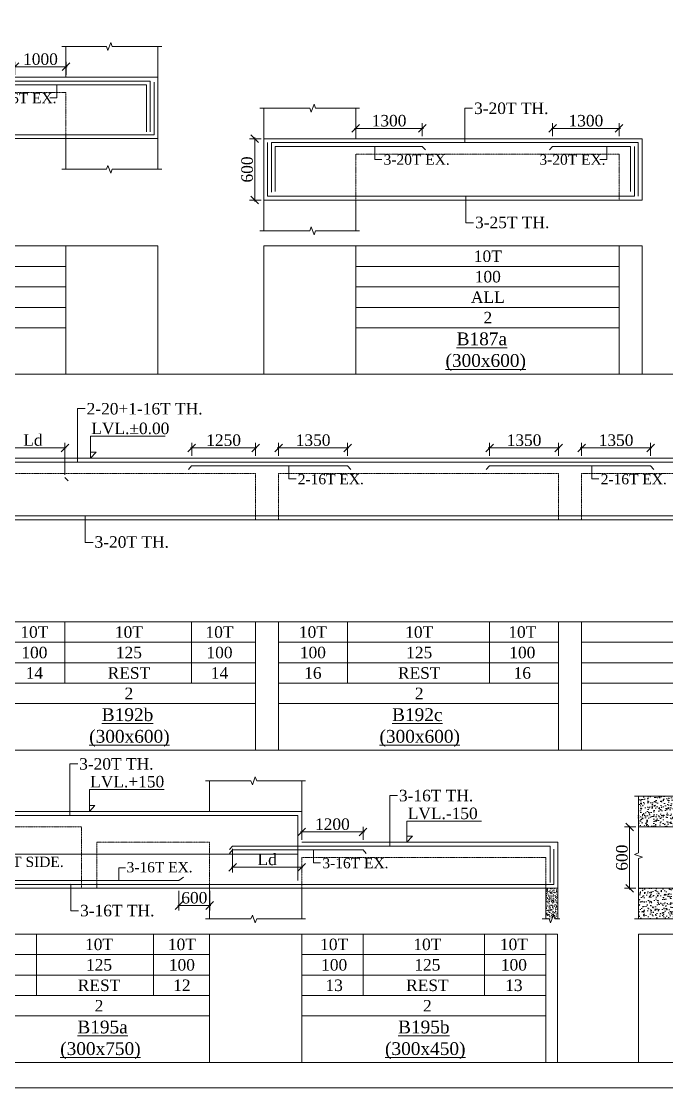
# Model space of a CAD drawing. Header units: millimetres. Extents: x 9781889 to 10654170, y -7832723 to -7608561.
# Drawn here: x 10515077 to 10527699, y -7801878 to -7781024 of the extents above; entities that cross this region are included whole.
import ezdxf
from ezdxf.enums import TextEntityAlignment as Align

# ---------------------------------------------------------------- set-up
doc = ezdxf.new("R2010")
doc.units = ezdxf.units.MM
doc.header["$LTSCALE"] = 10
doc.header["$PDMODE"] = 3
doc.linetypes.add('HIDDEN', pattern=[0.375, 0.25, -0.125])
for name, color, linetype, lineweight in [('LVL', 3, 'Continuous', 0), ('S-CUT OUT LINE', 9, 'Continuous', 0), ('S-DIM L.S.', 7, 'Continuous', 0), ('S-HATCH', 8, 'Continuous', 0), ('S-L.S.SECTION', 5, 'Continuous', 0), ('S-L.S.SLAB LINE', 252, 'HIDDEN', 0), ('S-L.S.STEEL', 1, 'Continuous', 9), ('S-L.S.STEEL 1', 6, 'Continuous', 0), ('S-SECTION MARK', 7, 'Continuous', 0), ('S-SHEET', 251, 'Continuous', 0), ('S-TEXT', 7, 'Continuous', 0), ('S-TEXT L.S. BEAM NO.', 30, 'Continuous', 0), ('S-TEXT. L.S.', 7, 'Continuous', 0)]:
    doc.layers.add(name, color=color, linetype=linetype, lineweight=lineweight)
doc.styles.add('135', font='arial.ttf', dxfattribs={"width": 0.8, "height": 135})
doc.styles.get("Standard").update_dxf_attribs({"font": 'arial.ttf'})
doc.styles.add('TEXT', font='times.ttf')
doc.dimstyles.new('75', dxfattribs={"dimtxt": 135, "dimasz": 90, "dimexe": 0.1, "dimexo": 0.03, "dimgap": 0.09, "dimtad": 1, "dimdec": 0, "dimzin": 0, "dimdsep": 46, "dimtxsty": '135', "dimblk": 'ARCHTICK', "dimcen": 0.09, "dimclrd": 256, "dimclre": 256, "dimclrt": 256, "dimadec": 0, "dimazin": 0, "dimtfac": 1, "dimtdec": 0, "dimtofl": 0, "dimtmove": 1, "dimatfit": 3, "dimldrblk": 'DOTSMALL', "dimfxl": 1, "dimtolj": 1, "dimtzin": 0, "dimlwd": -1, "dimlwe": -1, "dimarcsym": 0})
doc.dimstyles.new('SETU_1', dxfattribs={"dimtxt": 200, "dimasz": 150, "dimexe": 100, "dimexo": 50, "dimgap": 35, "dimtad": 1, "dimdec": 0, "dimzin": 0, "dimdsep": 46, "dimtxsty": 'Standard', "dimblk": 'OBLIQUE', "dimcen": 150, "dimdle": 25, "dimclrd": 256, "dimclre": 7, "dimclrt": 256, "dimadec": 0, "dimazin": 0, "dimtfac": 1, "dimtdec": 0, "dimtofl": 0, "dimtmove": 1, "dimatfit": 3, "dimfxl": 1, "dimtolj": 1, "dimtzin": 0, "dimlwd": -1, "dimlwe": 5, "dimarcsym": 1})
pattern_1 = [(50, (462386.36, 37894.44), (182.184669, -15.9390855), [19.05, -209.55]), (355, (462386.36, 37894.44), (-35.2434214, 191.0568452), [15.24, -167.6405842]), (100.4514447, (462401.54, 37893.11), (146.941247, 175.117752), [16.1900088, -178.0902446]), (46.1842, (462386.36, 37945.24), (271.079041, -42.042328), [28.575, -314.325]), (96.6355576, (462408.95, 37941.74), (237.404134, 247.4261246), [24.285023, -267.135608]), (351.1841512, (462386.36, 37945.24), (237.404134, 247.4261246), [22.859967, -251.459732]), (21, (462411.76, 37932.54), (151.6143913, -102.2651982), [19.05, -209.55]), (326, (462411.76, 37932.54), (61.8020283, 184.187966), [15.24, -167.64]), (71.451445, (462424.4, 37924.02), (213.4164193, 81.922769), [16.1900088, -178.0899376]), (37.5, (462386.36, 37894.44), (3.08860325, 84.55503887), [0, -165.608, 0, -170.18, 0, -168.275]), (7.5, (462386.36, 37894.44), (66.8196625, 100.1805748), [0, -97.028, 0, -161.798, 0, -64.135]), (327.5, (462329.716, 37894.44), (135.59059517, -5.728744), [0, -63.5, 0, -198.12, 0, -262.89]), (317.5, (462304.32, 37894.44), (148.1291814, 25.426491), [0, -82.55, 0, -131.572, 0, -186.69])]

# ---------------------------------------------------------------- blocks, each defined once
blk = doc.blocks.new('_Oblique')
at = {"color": 0, "linetype": 'ByBlock', "lineweight": -2}
blk.add_line((-0.5, -0.5), (0.5, 0.5), dxfattribs=at)
blk = doc.blocks.new('*D1032')
at = {"layer": 'Defpoints', "color": 0, "transparency": 16777216}
for p in [(10514952, -7782117, 0), (10515952, -7781913), (10515952, -7782117, 0)]:
    blk.add_point(p, dxfattribs=at)
at = {"layer": 'S-DIM L.S.', "color": 7, "lineweight": 5, "transparency": 16777216}
for p, q in [((10514952, -7782067), (10514952, -7781813)), ((10515952, -7782067), (10515952, -7781813))]:
    blk.add_line(p, q, dxfattribs=at)
at = {"layer": 'S-DIM L.S.', "transparency": 16777216}
blk.add_line((10514927, -7781913), (10515977, -7781913), dxfattribs=at)
at = {"layer": 'S-DIM L.S.', "transparency": 16777216, "xscale": 150, "yscale": 150, "zscale": 150, "rotation": 180}
blk.add_blockref('_Oblique', (10514952, -7781913), dxfattribs=at)
at = {"layer": 'S-DIM L.S.', "transparency": 16777216, "xscale": 150, "yscale": 150, "zscale": 150}
blk.add_blockref('_Oblique', (10515952, -7781913), dxfattribs=at)
at = {"layer": 'S-DIM L.S.', "transparency": 16777216, "insert": (10515452, -7781764), "char_height": 225, "attachment_point": 5, "style": 'TEXT'}
blk.add_mtext('\\A1;1000', dxfattribs=at)
blk = doc.blocks.new('_ArchTick')
at = {"color": 0, "linetype": 'ByBlock', "const_width": 0.15}
blk.add_lwpolyline([(-0.5, -0.5), (0.5, 0.5)], dxfattribs=at)
blk = doc.blocks.new('*D1041')
at = {"layer": 'Defpoints', "color": 0, "transparency": 16777216}
for p in [(10519818, -7783321), (10519643, -7784521), (10519818, -7784521)]:
    blk.add_point(p, dxfattribs=at)
at = {"layer": 'S-DIM L.S.', "color": 7, "lineweight": 5, "transparency": 16777216}
for p, q in [((10519768, -7783321), (10519543, -7783321)), ((10519768, -7784521), (10519543, -7784521))]:
    blk.add_line(p, q, dxfattribs=at)
at = {"layer": 'S-DIM L.S.', "transparency": 16777216}
blk.add_line((10519643, -7783296), (10519643, -7784546), dxfattribs=at)
at = {"layer": 'S-DIM L.S.', "transparency": 16777216, "xscale": 150, "yscale": 150, "zscale": 150}
for p, rotation in [((10519643, -7783321), 90), ((10519643, -7784521), 270)]:
    blk.add_blockref('_Oblique', p, dxfattribs=dict(at, rotation=rotation))
at = {"layer": 'S-DIM L.S.', "transparency": 16777216, "insert": (10519494, -7783921), "char_height": 225, "attachment_point": 5, "rotation": 90, "style": 'TEXT'}
blk.add_mtext('\\A1;600', dxfattribs=at)
blk = doc.blocks.new('*D1042')
at = {"layer": 'Defpoints', "color": 0, "transparency": 16777216}
for p in [(10526769, -7783117), (10525469, -7783321, 0), (10526769, -7783321, 0)]:
    blk.add_point(p, dxfattribs=at)
at = {"layer": 'S-DIM L.S.', "transparency": 16777216}
blk.add_line((10525444, -7783117), (10526794, -7783117), dxfattribs=at)
at = {"layer": 'S-DIM L.S.', "color": 7, "lineweight": 5, "transparency": 16777216}
for p, q in [((10525469, -7783271), (10525469, -7783017)), ((10526769, -7783271), (10526769, -7783017))]:
    blk.add_line(p, q, dxfattribs=at)
at = {"layer": 'S-DIM L.S.', "transparency": 16777216, "xscale": 150, "yscale": 150, "zscale": 150, "rotation": 180}
blk.add_blockref('_Oblique', (10525469, -7783117), dxfattribs=at)
at = {"layer": 'S-DIM L.S.', "transparency": 16777216, "xscale": 150, "yscale": 150, "zscale": 150}
blk.add_blockref('_Oblique', (10526769, -7783117), dxfattribs=at)
at = {"layer": 'S-DIM L.S.', "transparency": 16777216, "insert": (10526119, -7782968), "char_height": 225, "attachment_point": 5, "style": 'TEXT'}
blk.add_mtext('\\A1;1300', dxfattribs=at)
blk = doc.blocks.new('*D1043')
at = {"layer": 'Defpoints', "color": 0, "transparency": 16777216}
for p in [(10521619, -7783117), (10521619, -7783321, 0), (10522919, -7783321, 0)]:
    blk.add_point(p, dxfattribs=at)
at = {"layer": 'S-DIM L.S.', "transparency": 16777216}
blk.add_line((10522944, -7783117), (10521594, -7783117), dxfattribs=at)
at = {"layer": 'S-DIM L.S.', "color": 7, "lineweight": 5, "transparency": 16777216}
for p, q in [((10521619, -7783271), (10521619, -7783017)), ((10522919, -7783271), (10522919, -7783017))]:
    blk.add_line(p, q, dxfattribs=at)
at = {"layer": 'S-DIM L.S.', "transparency": 16777216, "xscale": 150, "yscale": 150, "zscale": 150, "rotation": 180}
blk.add_blockref('_Oblique', (10521619, -7783117), dxfattribs=at)
at = {"layer": 'S-DIM L.S.', "transparency": 16777216, "xscale": 150, "yscale": 150, "zscale": 150}
blk.add_blockref('_Oblique', (10522919, -7783117), dxfattribs=at)
at = {"layer": 'S-DIM L.S.', "transparency": 16777216, "insert": (10522269, -7782968), "char_height": 225, "attachment_point": 5, "style": 'TEXT'}
blk.add_mtext('\\A1;1300', dxfattribs=at)
blk = doc.blocks.new('*D1053')
at = {"layer": 'Defpoints', "color": 0, "transparency": 16777216}
for p in [(10514679, -7789366), (10514679, -7789570, 0), (10515929, -7789945, 0)]:
    blk.add_point(p, dxfattribs=at)
at = {"layer": 'S-DIM L.S.', "transparency": 16777216}
blk.add_line((10515954, -7789366), (10514654, -7789366), dxfattribs=at)
at = {"layer": 'S-DIM L.S.', "color": 7, "lineweight": 5, "transparency": 16777216}
for p, q in [((10514679, -7789520), (10514679, -7789266)), ((10515929, -7789895), (10515929, -7789266))]:
    blk.add_line(p, q, dxfattribs=at)
at = {"layer": 'S-DIM L.S.', "transparency": 16777216, "xscale": 150, "yscale": 150, "zscale": 150, "rotation": 180}
blk.add_blockref('_Oblique', (10514679, -7789366), dxfattribs=at)
at = {"layer": 'S-DIM L.S.', "transparency": 16777216, "xscale": 150, "yscale": 150, "zscale": 150}
blk.add_blockref('_Oblique', (10515929, -7789366), dxfattribs=at)
at = {"layer": 'S-DIM L.S.', "transparency": 16777216, "insert": (10515304, -7789213), "char_height": 225, "attachment_point": 5, "style": 'TEXT'}
blk.add_mtext('\\A1;Ld', dxfattribs=at)
blk = doc.blocks.new('*D1054')
at = {"layer": 'Defpoints', "color": 0, "transparency": 16777216}
for p in [(10519659, -7789366), (10518409, -7789570, 0), (10519659, -7789570, 0)]:
    blk.add_point(p, dxfattribs=at)
at = {"layer": 'S-DIM L.S.', "transparency": 16777216}
blk.add_line((10518384, -7789366), (10519684, -7789366), dxfattribs=at)
at = {"layer": 'S-DIM L.S.', "color": 7, "lineweight": 5, "transparency": 16777216}
for p, q in [((10518409, -7789520), (10518409, -7789266)), ((10519659, -7789520), (10519659, -7789266))]:
    blk.add_line(p, q, dxfattribs=at)
at = {"layer": 'S-DIM L.S.', "transparency": 16777216, "xscale": 150, "yscale": 150, "zscale": 150, "rotation": 180}
blk.add_blockref('_Oblique', (10518409, -7789366), dxfattribs=at)
at = {"layer": 'S-DIM L.S.', "transparency": 16777216, "xscale": 150, "yscale": 150, "zscale": 150}
blk.add_blockref('_Oblique', (10519659, -7789366), dxfattribs=at)
at = {"layer": 'S-DIM L.S.', "transparency": 16777216, "insert": (10519034, -7789216), "char_height": 225, "attachment_point": 5, "style": 'TEXT'}
blk.add_mtext('\\A1;1250', dxfattribs=at)
blk = doc.blocks.new('*D1055')
at = {"layer": 'Defpoints', "color": 0, "transparency": 16777216}
for p in [(10520109, -7789366), (10520109, -7789570, 0), (10521459, -7789570, 0)]:
    blk.add_point(p, dxfattribs=at)
at = {"layer": 'S-DIM L.S.', "transparency": 16777216}
blk.add_line((10521484, -7789366), (10520084, -7789366), dxfattribs=at)
at = {"layer": 'S-DIM L.S.', "color": 7, "lineweight": 5, "transparency": 16777216}
for p, q in [((10520109, -7789520), (10520109, -7789266)), ((10521459, -7789520), (10521459, -7789266))]:
    blk.add_line(p, q, dxfattribs=at)
at = {"layer": 'S-DIM L.S.', "transparency": 16777216, "xscale": 150, "yscale": 150, "zscale": 150, "rotation": 180}
blk.add_blockref('_Oblique', (10520109, -7789366), dxfattribs=at)
at = {"layer": 'S-DIM L.S.', "transparency": 16777216, "xscale": 150, "yscale": 150, "zscale": 150}
blk.add_blockref('_Oblique', (10521459, -7789366), dxfattribs=at)
at = {"layer": 'S-DIM L.S.', "transparency": 16777216, "insert": (10520784, -7789216), "char_height": 225, "attachment_point": 5, "style": 'TEXT'}
blk.add_mtext('\\A1;1350', dxfattribs=at)
blk = doc.blocks.new('*D1056')
at = {"layer": 'Defpoints', "color": 0, "transparency": 16777216}
for p in [(10525584, -7789366), (10524234, -7789570, 0), (10525584, -7789570, 0)]:
    blk.add_point(p, dxfattribs=at)
at = {"layer": 'S-DIM L.S.', "transparency": 16777216}
blk.add_line((10524209, -7789366), (10525609, -7789366), dxfattribs=at)
at = {"layer": 'S-DIM L.S.', "color": 7, "lineweight": 5, "transparency": 16777216}
for p, q in [((10524234, -7789520), (10524234, -7789266)), ((10525584, -7789520), (10525584, -7789266))]:
    blk.add_line(p, q, dxfattribs=at)
at = {"layer": 'S-DIM L.S.', "transparency": 16777216, "xscale": 150, "yscale": 150, "zscale": 150, "rotation": 180}
blk.add_blockref('_Oblique', (10524234, -7789366), dxfattribs=at)
at = {"layer": 'S-DIM L.S.', "transparency": 16777216, "xscale": 150, "yscale": 150, "zscale": 150}
blk.add_blockref('_Oblique', (10525584, -7789366), dxfattribs=at)
at = {"layer": 'S-DIM L.S.', "transparency": 16777216, "insert": (10524909, -7789216), "char_height": 225, "attachment_point": 5, "style": 'TEXT'}
blk.add_mtext('\\A1;1350', dxfattribs=at)
blk = doc.blocks.new('*D1057')
at = {"layer": 'Defpoints', "color": 0, "transparency": 16777216}
for p in [(10526034, -7789366), (10526034, -7789570, 0), (10527384, -7789570, 0)]:
    blk.add_point(p, dxfattribs=at)
at = {"layer": 'S-DIM L.S.', "transparency": 16777216}
blk.add_line((10527409, -7789366), (10526009, -7789366), dxfattribs=at)
at = {"layer": 'S-DIM L.S.', "color": 7, "lineweight": 5, "transparency": 16777216}
for p, q in [((10526034, -7789520), (10526034, -7789266)), ((10527384, -7789520), (10527384, -7789266))]:
    blk.add_line(p, q, dxfattribs=at)
at = {"layer": 'S-DIM L.S.', "transparency": 16777216, "xscale": 150, "yscale": 150, "zscale": 150, "rotation": 180}
blk.add_blockref('_Oblique', (10526034, -7789366), dxfattribs=at)
at = {"layer": 'S-DIM L.S.', "transparency": 16777216, "xscale": 150, "yscale": 150, "zscale": 150}
blk.add_blockref('_Oblique', (10527384, -7789366), dxfattribs=at)
at = {"layer": 'S-DIM L.S.', "transparency": 16777216, "insert": (10526709, -7789216), "char_height": 225, "attachment_point": 5, "style": 'TEXT'}
blk.add_mtext('\\A1;1350', dxfattribs=at)
blk = doc.blocks.new('*D1067')
at = {"layer": 'Defpoints', "color": 0, "transparency": 16777216}
for p in [(10527148, -7796779), (10526973, -7797979), (10527148, -7797979)]:
    blk.add_point(p, dxfattribs=at)
at = {"layer": 'S-DIM L.S.', "color": 7, "lineweight": 5, "transparency": 16777216}
for p, q in [((10527098, -7796779), (10526873, -7796779)), ((10527098, -7797979), (10526873, -7797979))]:
    blk.add_line(p, q, dxfattribs=at)
at = {"layer": 'S-DIM L.S.', "transparency": 16777216}
blk.add_line((10526973, -7796754), (10526973, -7798004), dxfattribs=at)
at = {"layer": 'S-DIM L.S.', "transparency": 16777216, "xscale": 150, "yscale": 150, "zscale": 150}
for p, rotation in [((10526973, -7796779), 90), ((10526973, -7797979), 270)]:
    blk.add_blockref('_Oblique', p, dxfattribs=dict(at, rotation=rotation))
at = {"layer": 'S-DIM L.S.', "transparency": 16777216, "insert": (10526824, -7797379), "char_height": 225, "attachment_point": 5, "rotation": 90, "style": 'TEXT'}
blk.add_mtext('\\A1;600', dxfattribs=at)
blk = doc.blocks.new('*D1074')
at = {"layer": 'Defpoints', "color": 0, "transparency": 16777216}
for p in [(10518161, -7797979, 0), (10518761, -7797979, 0), (10518761, -7798315)]:
    blk.add_point(p, dxfattribs=at)
at = {"layer": 'S-DIM L.S.', "color": 7, "lineweight": 5, "transparency": 16777216}
for p, q in [((10518161, -7798029), (10518161, -7798415)), ((10518761, -7798029), (10518761, -7798415))]:
    blk.add_line(p, q, dxfattribs=at)
at = {"layer": 'S-DIM L.S.', "transparency": 16777216}
blk.add_line((10518136, -7798315), (10518786, -7798315), dxfattribs=at)
at = {"layer": 'S-DIM L.S.', "transparency": 16777216, "xscale": 150, "yscale": 150, "zscale": 150, "rotation": 180}
blk.add_blockref('_Oblique', (10518161, -7798315), dxfattribs=at)
at = {"layer": 'S-DIM L.S.', "transparency": 16777216, "xscale": 150, "yscale": 150, "zscale": 150}
blk.add_blockref('_Oblique', (10518761, -7798315), dxfattribs=at)
at = {"layer": 'S-DIM L.S.', "transparency": 16777216, "insert": (10518461, -7798165), "char_height": 225, "attachment_point": 5, "style": 'TEXT'}
blk.add_mtext('\\A1;600', dxfattribs=at)
blk = doc.blocks.new('*D1076')
at = {"layer": 'Defpoints', "color": 0, "transparency": 16777216}
for p in [(10520561, -7796875), (10520561, -7797079, 0), (10521761, -7797079, 0)]:
    blk.add_point(p, dxfattribs=at)
at = {"layer": 'S-DIM L.S.', "transparency": 16777216}
blk.add_line((10521786, -7796875), (10520536, -7796875), dxfattribs=at)
at = {"layer": 'S-DIM L.S.', "color": 7, "lineweight": 5, "transparency": 16777216}
for p, q in [((10520561, -7797029), (10520561, -7796775)), ((10521761, -7797029), (10521761, -7796775))]:
    blk.add_line(p, q, dxfattribs=at)
at = {"layer": 'S-DIM L.S.', "transparency": 16777216, "xscale": 150, "yscale": 150, "zscale": 150, "rotation": 180}
blk.add_blockref('_Oblique', (10520561, -7796875), dxfattribs=at)
at = {"layer": 'S-DIM L.S.', "transparency": 16777216, "xscale": 150, "yscale": 150, "zscale": 150}
blk.add_blockref('_Oblique', (10521761, -7796875), dxfattribs=at)
at = {"layer": 'S-DIM L.S.', "transparency": 16777216, "insert": (10521161, -7796726), "char_height": 225, "attachment_point": 5, "style": 'TEXT'}
blk.add_mtext('\\A1;1200', dxfattribs=at)
blk = doc.blocks.new('*D1233')
at = {"layer": 'Defpoints', "color": 0, "transparency": 16777216}
for p in [(10519210, -7797154, 0), (10520561, -7797454, 0), (10520561, -7797568)]:
    blk.add_point(p, dxfattribs=at)
at = {"layer": 'S-DIM L.S.', "color": 7, "lineweight": 5, "transparency": 16777216}
for p, q in [((10519210, -7797204), (10519210, -7797668)), ((10520561, -7797504), (10520561, -7797668))]:
    blk.add_line(p, q, dxfattribs=at)
at = {"layer": 'S-DIM L.S.', "transparency": 16777216}
blk.add_line((10519185, -7797568), (10520586, -7797568), dxfattribs=at)
at = {"layer": 'S-DIM L.S.', "transparency": 16777216, "xscale": 150, "yscale": 150, "zscale": 150, "rotation": 180}
blk.add_blockref('_Oblique', (10519210, -7797568), dxfattribs=at)
at = {"layer": 'S-DIM L.S.', "transparency": 16777216, "xscale": 150, "yscale": 150, "zscale": 150}
blk.add_blockref('_Oblique', (10520561, -7797568), dxfattribs=at)
at = {"layer": 'S-DIM L.S.', "transparency": 16777216, "insert": (10519885, -7797415), "char_height": 225, "attachment_point": 5, "style": 'TEXT'}
blk.add_mtext('\\A1;Ld', dxfattribs=at)

msp = doc.modelspace()

# ---------------------------------------------------------------- hatches: boundary and pattern name
at = {"layer": 'S-HATCH', "linetype": 'ByBlock'}
h = msp.add_hatch(dxfattribs=at)
h.set_pattern_fill('AR-CONC', color=256)
h.set_pattern_definition(pattern_1)
h.paths.add_polyline_path([(10527148.5, -7796778.8), (10528798.6, -7796778.8), (10528798.6, -7796178.8), (10528001.2, -7796178.8), (10527973.2, -7796101.9), (10527917.3, -7796255.6), (10527889.3, -7796178.8), (10527148.5, -7796178.8)])
at = {"layer": 'S-HATCH'}
h = msp.add_hatch(dxfattribs=at)
h.set_pattern_fill('AR-CONC', color=256, scale=0.5)
h.set_pattern_definition([(50, (730583.52, -69361.626), (91.0923345, -7.96954277), [9.525, -104.775]), (355, (730583.52, -69361.63), (-17.6217107, 95.5284226), [7.62, -83.8202921]), (100.4514447, (730591.11, -69362.29), (73.47062355, 87.55887596), [8.0950044, -89.0451223]), (46.1842, (730583.52, -69336.23), (135.5395204, -21.021164), [14.2875, -157.1625]), (96.6355576, (730594.82, -69337.98), (118.702067, 123.7130623), [12.1425116, -133.5678041]), (351.1841512, (730583.52, -69336.23), (118.702067, 123.7130623), [11.4299835, -125.729866]), (21, (730596.22, -69342.576), (75.80719563, -51.1325991), [9.525, -104.775]), (326, (730596.22, -69342.58), (30.9010142, 92.09398306), [7.62, -83.82]), (71.451445, (730602.54, -69346.84), (106.70820964, 40.96138444), [8.0950044, -89.0449688]), (37.5, (730583.522, -69361.626), (1.544301625, 42.27751944), [0, -82.804, 0, -85.09, 0, -84.1375]), (7.5, (730583.52, -69361.626), (33.40983126, 50.09028741), [0, -48.514, 0, -80.899, 0, -32.0675]), (327.5, (730555.2, -69361.626), (67.79529758, -2.864372), [0, -31.75, 0, -99.06, 0, -131.445]), (317.5, (730542.5, -69361.626), (74.0645907, 12.71324552), [0, -41.275, 0, -65.786, 0, -93.345])])
h.paths.add_polyline_path([(10525338.7, -7798578.8), (10525454.5, -7798578.8), (10525482.4, -7798501.9), (10525510.4, -7798578.8), (10525568.7, -7798578.8), (10525568.7, -7797978.8), (10525338.7, -7797978.8)])
at = {"layer": 'S-HATCH', "linetype": 'ByBlock'}
h = msp.add_hatch(dxfattribs=at)
h.set_pattern_fill('AR-CONC', color=256)
h.set_pattern_definition(pattern_1)
h.paths.add_polyline_path([(10527148.5, -7798578.8), (10527951.3, -7798578.8), (10527979.3, -7798501.9), (10528035.2, -7798655.6), (10528063.2, -7798578.8), (10528798.5, -7798578.8), (10528798.5, -7797978.8), (10527148.5, -7797978.8)])

# ---------------------------------------------------------------- linework, layer by layer
at = {"layer": 'LVL', "linetype": 'Continuous', "elevation": 0}
for points in [[(10517891.6, -7789134.7), (10516430.4, -7789134.7), (10516430.4, -7789569.7), (10516538.5, -7789447.7), (10516430.4, -7789447.7)], [(10517869.8, -7796043.7), (10516408.6, -7796043.7), (10516408.6, -7796478.8), (10516516.7, -7796356.7), (10516408.6, -7796356.7)], [(10524080.3, -7796664), (10522619, -7796664), (10522619, -7797078.8), (10522727.2, -7796956.7), (10522619, -7796956.7)]]:
    msp.add_lwpolyline(points, dxfattribs=at)
at = {"layer": 'S-CUT OUT LINE', "color": 5, "elevation": 0}
for points in [[(10515872, -7781517), (10516743.7, -7781517), (10516771.6, -7781593.9), (10516827.6, -7781440.2), (10516855.6, -7781517), (10517825.3, -7781517)], [(10519740.1, -7782720.8), (10520718.3, -7782720.8), (10520746.3, -7782797.7), (10520802.2, -7782644), (10520830.2, -7782720.8), (10521693.4, -7782720.8)], [(10515872, -7783917), (10516743.7, -7783917), (10516771.6, -7783840.2), (10516827.6, -7783993.9), (10516855.6, -7783917), (10517825.3, -7783917)], [(10519740.1, -7785120.8), (10520718.3, -7785120.8), (10520746.3, -7785044), (10520802.2, -7785197.7), (10520830.2, -7785120.8), (10521693.4, -7785120.8)], [(10518682.5, -7795878.8), (10519569.1, -7795878.8), (10519597.1, -7795955.6), (10519653.1, -7795801.9), (10519681, -7795878.8), (10520635.8, -7795878.8)], [(10527070.2, -7796178.8), (10527889.3, -7796178.8), (10527917.3, -7796255.6), (10527973.2, -7796101.9), (10528001.2, -7796178.8), (10528873.6, -7796178.8)], [(10527148.4, -7796178.8), (10527148.4, -7797286.8), (10527071.6, -7797314.8), (10527225.3, -7797370.7), (10527148.4, -7797398.7), (10527148.4, -7798578.8)], [(10518682.5, -7798578.8), (10519569.1, -7798578.8), (10519597.1, -7798501.9), (10519653.1, -7798655.6), (10519681, -7798578.8), (10520635.8, -7798578.8)], [(10527070.2, -7798578.8), (10527951.3, -7798578.8), (10527979.3, -7798501.9), (10528035.2, -7798655.6), (10528063.2, -7798578.8), (10528873.5, -7798578.8)]]:
    msp.add_lwpolyline(points, dxfattribs=at)
at = {"layer": 'S-CUT OUT LINE', "color": 1, "elevation": 0}
msp.add_lwpolyline([(10525608.1, -7798578.8), (10525510.4, -7798578.8), (10525482.4, -7798501.9), (10525426.5, -7798655.6), (10525398.5, -7798578.8), (10525263.7, -7798578.8)], dxfattribs=at)
at = {"layer": 'S-L.S.SECTION'}
for p, q in [((10515950.3, -7782117, 0), (10515950.3, -7781517, 0)), ((10517750.3, -7782117, 0), (10517750.3, -7781517, 0)), ((10500065.3, -7782117, 0), (10517750.3, -7782117, 0)), ((10517750.3, -7782117, 0), (10517750.3, -7783317, 0)), ((10519818.4, -7783320.8, 0), (10519818.4, -7782720.8, 0)), ((10521618.4, -7783320.8, 0), (10521618.4, -7782720.8, 0)), ((10501865.4, -7783317, 0), (10517750.3, -7783317, 0)), ((10515950.3, -7783317, 0), (10515950.3, -7783917, 0)), ((10517750.3, -7783317, 0), (10517750.3, -7783917, 0)), ((10519818.4, -7783320.8, 0), (10527218.9, -7783320.8, 0)), ((10519818.5, -7783320.8, 0), (10519818.5, -7784520.8, 0)), ((10527218.9, -7784520.8, 0), (10527218.9, -7783320.8, 0)), ((10519818.4, -7784520.8, 0), (10527218.9, -7784520.8, 0)), ((10519818.4, -7784520.8, 0), (10519818.4, -7785120.8, 0)), ((10521618.4, -7784520.8, 0), (10521618.4, -7785120.8, 0)), ((10514228.8, -7789569.7, 0), (10537793.8, -7789569.7, 0)), ((10514678.9, -7790769.7, 0), (10537793.8, -7790769.7, 0)), ((10518760.8, -7796478.8, 0), (10518760.8, -7795878.8, 0)), ((10520560.8, -7796778.8, 0), (10520560.8, -7795878.8, 0)), ((10513825.6, -7796478.8, 0), (10520560.8, -7796478.8, 0)), ((10527148.4, -7796778.8, 0), (10532588.4, -7796778.8, 0)), ((10520560.8, -7797078.8, 0), (10525568.7, -7797078.8, 0)), ((10525568.7, -7797978.8, 0), (10525568.7, -7797078.8, 0)), ((10525568.7, -7797978.8, 0), (10525568.7, -7797078.8, 0)), ((10513825.6, -7797978.8, 0), (10525564.6, -7797978.8, 0)), ((10518760.8, -7797978.8, 0), (10518760.8, -7798578.8, 0)), ((10520560.8, -7797978.8, 0), (10520560.8, -7798578.8, 0)), ((10527148.4, -7797978.8, 0), (10532588.4, -7797978.8, 0))]:
    msp.add_line(p, q, dxfattribs=at)
at = {"layer": 'S-L.S.SECTION', "color": 1}
for p, q in [((10525338.7, -7797978.8, 0), (10525338.7, -7798578.8, 0)), ((10525568.7, -7797978.8, 0), (10525568.7, -7798578.8, 0))]:
    msp.add_line(p, q, dxfattribs=at)
at = {"layer": 'S-L.S.SLAB LINE', "ltscale": 0.3}
for p, q in [((10511870.4, -7782417, 0), (10515950.3, -7782417, 0)), ((10515950.3, -7782417, 0), (10515950.3, -7783317, 0)), ((10519818.4, -7783620.8, 0), (10519818.5, -7783620.8, 0)), ((10521618.5, -7783620.8, 0), (10526768.9, -7783620.8, 0)), ((10521618.5, -7783620.8, 0), (10521618.5, -7784520.8, 0)), ((10526768.9, -7783620.8, 0), (10526768.9, -7784520.8, 0)), ((10514678.9, -7789869.7, 0), (10519658.8, -7789869.7, 0)), ((10519658.8, -7789869.7, 0), (10519658.8, -7790769.7, 0)), ((10520108.8, -7789869.7, 0), (10525583.8, -7789869.7, 0)), ((10520108.8, -7789869.7, 0), (10520108.8, -7790769.7, 0)), ((10525583.8, -7789869.7, 0), (10525583.8, -7790769.7, 0)), ((10526033.8, -7789869.7, 0), (10531463.8, -7789869.7, 0)), ((10526033.8, -7789869.7, 0), (10526033.8, -7790769.7, 0)), ((10514275.8, -7796778.8, 0), (10516255.8, -7796778.8, 0)), ((10516255.8, -7796778.8, 0), (10516255.8, -7797978.8, 0)), ((10516555.7, -7797078.8, 0), (10518760.7, -7797078.8, 0)), ((10516555.8, -7797078.8, 0), (10516555.8, -7797978.8, 0)), ((10518760.8, -7797078.8, 0), (10518760.8, -7797978.8, 0)), ((10527148.4, -7797078.8, 0), (10527148.5, -7797078.8, 0)), ((10520560.7, -7797378.8, 0), (10525338.7, -7797378.8, 0)), ((10520560.8, -7797378.8, 0), (10520560.8, -7797978.8, 0)), ((10525338.7, -7797378.8, 0), (10525338.7, -7797978.8, 0)), ((10525338.7, -7797378.8, 0), (10525338.7, -7797978.8, 0)), ((10525338.7, -7797378.8, 0), (10525338.7, -7797978.8, 0)), ((10525338.7, -7797378.8, 0), (10525338.7, -7797978.8, 0))]:
    msp.add_line(p, q, dxfattribs=at)
at = {"layer": 'S-L.S.STEEL'}
for p, q in [((10500235.4, -7782192, 0), (10517600.3, -7782192, 0)), ((10517600.3, -7782192, 0), (10517600.3, -7783185.1, 0)), ((10517675.3, -7782210.8, 0), (10517675.3, -7783242, 0)), ((10500160.4, -7783242, 0), (10517675.3, -7783242, 0)), ((10519893.4, -7784445.8, 0), (10519893.4, -7783395.8, 0)), ((10519968.4, -7783395.8, 0), (10527143.9, -7783395.8, 0)), ((10519968.4, -7784366.2, 0), (10519968.4, -7783395.8, 0)), ((10522918.6, -7783470.8, 0), (10520043.4, -7783470.8, 0)), ((10520043.4, -7784349.6, 0), (10520043.4, -7783470.8, 0)), ((10522918.6, -7783470.8, 0), (10522981.8, -7783537.7, 0)), ((10526993.9, -7784349.6, 0), (10526993.9, -7783470.8, 0)), ((10527068.9, -7784445.8, 0), (10527068.9, -7783470.8, 0)), ((10527143.9, -7784445.8, 0), (10527143.9, -7783395.8, 0)), ((10519893.4, -7784445.8, 0), (10527068.9, -7784445.8, 0)), ((10514315.9, -7789644.7, 0), (10537643.8, -7789644.7, 0)), ((10521458.9, -7789719.7, 0), (10521522.1, -7789786.6, 0)), ((10527383.9, -7789719.7, 0), (10527447.1, -7789786.6, 0)), ((10515928.8, -7789944.7, 0), (10515992, -7790011.6, 0)), ((10514315.9, -7790694.7, 0), (10537718.8, -7790694.7, 0)), ((10519210.1, -7797153.8, 0), (10519146.9, -7797220.6, 0)), ((10519210.1, -7797228.8, 0), (10519146.9, -7797295.6, 0)), ((10519210.1, -7797153.8, 0), (10525418.7, -7797153.8, 0)), ((10519210.1, -7797228.8, 0), (10521760.8, -7797228.8, 0)), ((10521760.8, -7797228.8, 0), (10521824, -7797295.6, 0)), ((10525418.7, -7797864, 0), (10525418.7, -7797153.8, 0)), ((10525493.7, -7797903.8, 0), (10525493.7, -7797215.9, 0)), ((10513900.6, -7797903.8, 0), (10525493.7, -7797903.8, 0))]:
    msp.add_line(p, q, dxfattribs=at)
at = {"layer": 'S-L.S.STEEL', "elevation": 0}
msp.add_lwpolyline([(10518250.2, -7797760.5), (10518160.7, -7797828.8), (10514875.9, -7797828.8), (10514793.9, -7797758)], dxfattribs=at)
at = {"layer": 'S-L.S.STEEL'}
for points in [[(10514952.2, -7782267, 0), (10517525.3, -7782267, 0), (10517525.3, -7783185.1, 0)], [(10526993.9, -7783470.8, 0), (10525468.9, -7783470.8, 0), (10525405.7, -7783537.7, 0)], [(10521458.9, -7789719.7, 0), (10518408.8, -7789719.7, 0), (10518345.6, -7789786.6, 0)], [(10527383.9, -7789719.7, 0), (10524233.8, -7789719.7, 0), (10524170.6, -7789786.6, 0)], [(10513975.6, -7797824.1, 0), (10513975.6, -7796553.8, 0), (10520486.7, -7796553.8, 0), (10520486.7, -7797823.7, 0)]]:
    msp.add_polyline3d(points, dxfattribs=at)
at = {"layer": 'S-L.S.STEEL 1'}
msp.add_line((10513825.7, -7797308.4, 0), (10520486.7, -7797308.4, 0), dxfattribs=at)
at = {"layer": 'S-SHEET'}
for p, q in [((10496072.4, -7785417.3, 0), (10517750.3, -7785417.3, 0)), ((10515950.3, -7785417.3, 0), (10515950.3, -7787926.6, 0)), ((10517750.3, -7785417.3, 0), (10517750.3, -7787926.6, 0)), ((10519818.4, -7785417.3, 0), (10527218.9, -7785417.3, 0)), ((10519818.4, -7785417.3, 0), (10519818.4, -7787926.6, 0)), ((10521618.4, -7785417.3, 0), (10521618.4, -7787926.6, 0)), ((10526768.9, -7785417.3, 0), (10526768.9, -7787926.6, 0)), ((10527218.9, -7785417.3, 0), (10527218.9, -7787926.6, 0)), ((10511870.3, -7785817.3, 0), (10515950.3, -7785817.3, 0)), ((10521618.4, -7785817.3, 0), (10526768.9, -7785817.3, 0)), ((10511870.3, -7786217.3, 0), (10515950.3, -7786217.3, 0)), ((10521618.4, -7786217.3, 0), (10526768.9, -7786217.3, 0)), ((10511870.3, -7786617.3, 0), (10515950.3, -7786617.3, 0)), ((10521618.4, -7786617.3, 0), (10526768.9, -7786617.3, 0)), ((10511870.3, -7787017.3, 0), (10515950.3, -7787017.3, 0)), ((10521618.4, -7787017.3, 0), (10526768.9, -7787017.3, 0)), ((10488158.7, -7787926.6, 0), (10539492.8, -7787926.6, 0)), ((10496072.4, -7787926.6, 0), (10517750.3, -7787926.6, 0)), ((10519818.4, -7787926.6, 0), (10527218.9, -7787926.6, 0)), ((10510235.9, -7792767.3, 0), (10537793.8, -7792767.3, 0)), ((10515928.8, -7792767.3, 0), (10515928.8, -7793967.3, 0)), ((10518408.8, -7792767.3, 0), (10518408.8, -7793967.3, 0)), ((10519658.8, -7792767.3, 0), (10519658.8, -7795276.6, 0)), ((10520108.8, -7792767.3, 0), (10520108.8, -7795276.6, 0)), ((10521458.8, -7792767.3, 0), (10521458.8, -7793967.3, 0)), ((10524233.8, -7792767.3, 0), (10524233.8, -7793967.3, 0)), ((10525583.8, -7792767.3, 0), (10525583.8, -7795276.6, 0)), ((10526033.8, -7792767.3, 0), (10526033.8, -7795276.6, 0)), ((10514678.8, -7793167.3, 0), (10519658.8, -7793167.3, 0)), ((10520108.8, -7793167.3, 0), (10525583.8, -7793167.3, 0)), ((10526033.8, -7793167.3, 0), (10531463.8, -7793167.3, 0)), ((10514678.8, -7793567.3, 0), (10519658.8, -7793567.3, 0)), ((10520108.8, -7793567.3, 0), (10525583.8, -7793567.3, 0)), ((10526033.8, -7793567.3, 0), (10531463.8, -7793567.3, 0)), ((10514678.8, -7793967.3, 0), (10519658.8, -7793967.3, 0)), ((10520108.8, -7793967.3, 0), (10525583.8, -7793967.3, 0)), ((10526033.8, -7793967.3, 0), (10531463.8, -7793967.3, 0)), ((10514678.8, -7794367.3, 0), (10519658.8, -7794367.3, 0)), ((10520108.8, -7794367.3, 0), (10525583.8, -7794367.3, 0)), ((10526033.8, -7794367.3, 0), (10531463.8, -7794367.3, 0)), ((10488158.7, -7795276.6, 0), (10539492.8, -7795276.6, 0)), ((10510235.9, -7795276.6, 0), (10537793.8, -7795276.6, 0)), ((10513825.7, -7798875.3, 0), (10525564.6, -7798875.3, 0)), ((10515375.7, -7798875.3, 0), (10515375.7, -7800075.3, 0)), ((10517660.7, -7798875.3, 0), (10517660.7, -7800075.3, 0)), ((10518760.7, -7798875.3, 0), (10518760.7, -7801384.5, 0)), ((10520560.7, -7798875.3, 0), (10520560.7, -7801384.5, 0)), ((10521760.7, -7798875.3, 0), (10521760.7, -7800075.3, 0)), ((10524138.7, -7798875.3, 0), (10524138.7, -7800075.3, 0)), ((10525338.7, -7798875.3, 0), (10525338.7, -7801384.5, 0)), ((10525564.6, -7798875.3, 0), (10525564.6, -7801384.5, 0)), ((10527148.4, -7798875.3, 0), (10532588.4, -7798875.3, 0)), ((10527148.4, -7798875.3, 0), (10527148.4, -7801384.5, 0)), ((10514275.7, -7799275.3, 0), (10518760.7, -7799275.3, 0)), ((10520560.7, -7799275.3, 0), (10525338.7, -7799275.3, 0)), ((10514275.7, -7799675.3, 0), (10518760.7, -7799675.3, 0)), ((10520560.7, -7799675.3, 0), (10525338.7, -7799675.3, 0)), ((10514275.7, -7800075.3, 0), (10518760.7, -7800075.3, 0)), ((10520560.7, -7800075.3, 0), (10525338.7, -7800075.3, 0)), ((10514275.7, -7800475.3, 0), (10518760.7, -7800475.3, 0)), ((10520560.7, -7800475.3, 0), (10525338.7, -7800475.3, 0)), ((10488158.7, -7801384.5, 0), (10539492.8, -7801384.5, 0)), ((10513825.7, -7801384.5, 0), (10525564.6, -7801384.5, 0)), ((10527148.4, -7801384.5, 0), (10532588.4, -7801384.5, 0))]:
    msp.add_line(p, q, dxfattribs=at)
msp.add_lwpolyline([(10488158.7, -7760218.1), (10539492.8, -7760218.1), (10539492.8, -7801877.7), (10488158.7, -7801877.7)], close=True, dxfattribs=at)

# ---------------------------------------------------------------- texts
at = {"layer": 'LVL', "style": 'TEXT'}
for s, p in [('LVL.%%P0.00', (10516446.1, -7789096.3, 0)), ('LVL.+150', (10516424.4, -7796005.3, 0)), ('LVL.-150', (10522634.8, -7796625.5, 0))]:
    msp.add_text(s, height=225, dxfattribs=at).set_placement(p)
at = {"layer": 'S-L.S.STEEL 1', "style": 'TEXT'}
msp.add_text('2-8T SIDE.', height=200, dxfattribs=at).set_placement((10514496.9, -7797561.3))
at = {"layer": 'S-TEXT', "linetype": 'ByBlock', "style": 'TEXT'}
for s, p in [('10T', (10524201, -7785617.3, 0)), ('100', (10524201, -7786017.3, 0)), ('ALL', (10524201, -7786417.3, 0)), ('2', (10524201, -7786817.3, 0)), ('10T', (10515332.8, -7792967.3, 0)), ('10T', (10517181.4, -7792967.3, 0)), ('10T', (10518953.3, -7792967.3, 0)), ('10T', (10520779.7, -7792967.3, 0)), ('10T', (10522858.9, -7792967.3, 0)), ('10T', (10524875.8, -7792967.3, 0)), ('100', (10515332.8, -7793367.3, 0)), ('125', (10517181.4, -7793367.3, 0)), ('100', (10518953.3, -7793367.3, 0)), ('100', (10520779.7, -7793367.3, 0)), ('125', (10522858.9, -7793367.3, 0)), ('100', (10524875.8, -7793367.3, 0)), ('14', (10515332.8, -7793767.3, 0)), ('REST', (10517181.4, -7793767.3, 0)), ('14', (10518953.3, -7793767.3, 0)), ('16', (10520779.7, -7793767.3, 0)), ('REST', (10522858.9, -7793767.3, 0)), ('16', (10524875.8, -7793767.3, 0)), ('2', (10517181.4, -7794167.3, 0)), ('2', (10522858.9, -7794167.3, 0)), ('10T', (10516597.5, -7799075.3, 0)), ('10T', (10518217.8, -7799075.3, 0)), ('10T', (10521195.9, -7799075.3, 0)), ('10T', (10523018.8, -7799075.3, 0)), ('10T', (10524711, -7799075.3, 0)), ('125', (10516597.5, -7799475.3, 0)), ('100', (10518217.8, -7799475.3, 0)), ('100', (10521195.9, -7799475.3, 0)), ('125', (10523018.8, -7799475.3, 0)), ('100', (10524711, -7799475.3, 0)), ('REST', (10516597.5, -7799875.3, 0)), ('12', (10518217.8, -7799875.3, 0)), ('13', (10521195.9, -7799875.3, 0)), ('REST', (10523018.8, -7799875.3, 0)), ('13', (10524711, -7799875.3, 0)), ('2', (10516597.5, -7800275.3, 0)), ('2', (10523018.8, -7800275.3, 0))]:
    msp.add_text(s, height=225, dxfattribs=at).set_placement(p, align=Align.MIDDLE_CENTER)
at = {"layer": 'S-TEXT L.S. BEAM NO.', "linetype": 'ByBlock', "style": 'TEXT'}
for s, p in [('%%UB187a', (10523590.7, -7787358, 0)), ('%%U(300x600)', (10523373.2, -7787781, 0)), ('%%UB192b', (10516651.3, -7794708, 0)), ('%%UB192c', (10522328.8, -7794708, 0)), ('%%U(300x600)', (10516405.1, -7795131, 0)), ('%%U(300x600)', (10522082.6, -7795131, 0))]:
    msp.add_text(s, height=250, dxfattribs=at).set_placement(p)
at = {"layer": 'S-TEXT L.S. BEAM NO.', "color": 91, "linetype": 'ByBlock', "style": 'TEXT'}
for s, p in [('%%UB195a', (10516172.8, -7800815.9, 0)), ('%%U(300x750)', (10515837.8, -7801238.9, 0))]:
    msp.add_text(s, height=250, dxfattribs=at).set_placement(p)
at = {"layer": 'S-TEXT L.S. BEAM NO.', "color": 35, "linetype": 'ByBlock', "style": 'TEXT'}
for s, p in [('%%UB195b', (10522445.5, -7800815.9, 0)), ('%%U(300x450)', (10522191, -7801238.9, 0))]:
    msp.add_text(s, height=250, dxfattribs=at).set_placement(p)
at = {"layer": 'S-TEXT. L.S.', "style": 'TEXT'}
for s, height, p in [('2-16T EX.', 200, (10514473.5, -7782624.6, 0)), ('3-20T TH.', 225, (10523932.4, -7782836.6, 0)), ('3-20T EX.', 200, (10522163, -7783828.4, 0)), ('3-20T EX.', 200, (10525211.2, -7783828.4, 0)), ('3-25T TH.', 225, (10523950.8, -7785068.7, 0)), ('2-20+1-16T TH.', 225, (10516354.7, -7788712.6, 0)), ('2-16T EX.', 200, (10520484.7, -7790077.3, 0)), ('2-16T EX.', 200, (10526409.7, -7790077.3, 0)), ('3-20T TH.', 225, (10516510.1, -7791317.6, 0)), ('3-20T TH.', 225, (10516208.6, -7795658.6, 0)), ('3-16T TH.', 225, (10522463, -7796277.6, 0)), ('3-16T EX.', 200, (10517135.9, -7797666.7, 0)), ('3-16T EX.', 200, (10520965.8, -7797586.3, 0)), ('3-16T TH.', 225, (10516226.9, -7798526.6, 0))]:
    msp.add_text(s, height=height, dxfattribs=at).set_placement(p)

# ---------------------------------------------------------------- dimensions: what is measured, and where the dimension line sits
at = {"layer": 'S-DIM L.S.'}
for base, p1, p2, picture, middle in [((10515952.2, -7781913.2, 0), (10514952.2, -7782117, 0), (10515952.2, -7782117, 0), '*D1032', (10515452.2, -7781763.8, 0)), ((10526768.9, -7783117, 0), (10525468.9, -7783320.8, 0), (10526768.9, -7783320.8, 0), '*D1042', (10526118.9, -7782967.6, 0)), ((10519658.8, -7789365.9, 0), (10518408.8, -7789569.7, 0), (10519658.8, -7789569.7, 0), '*D1054', (10519033.8, -7789216.5, 0)), ((10525583.8, -7789365.9, 0), (10524233.8, -7789569.7, 0), (10525583.8, -7789569.7, 0), '*D1056', (10524908.8, -7789216.5, 0))]:
    dim = msp.add_linear_dim(base=base, p1=p1, p2=p2, angle=180, dimstyle='SETU_1', override={"dimtxt": 225, "dimtxsty": 'TEXT'}, dxfattribs=at)
    dim.commit()
    dim.dimension.update_dxf_attribs({"geometry": picture, "text_midpoint": middle})
for base, p1, p2, picture, middle in [((10521618.6, -7783117, 0), (10522918.6, -7783320.8, 0), (10521618.6, -7783320.8, 0), '*D1043', (10522268.6, -7782967.6, 0)), ((10520108.9, -7789365.9, 0), (10521458.9, -7789569.7, 0), (10520108.9, -7789569.7, 0), '*D1055', (10520783.9, -7789216.5, 0)), ((10526033.9, -7789365.9, 0), (10527383.9, -7789569.7, 0), (10526033.9, -7789569.7, 0), '*D1057', (10526708.9, -7789216.5, 0)), ((10520560.8, -7796875, 0), (10521760.8, -7797078.8, 0), (10520560.8, -7797078.8, 0), '*D1076', (10521160.8, -7796725.5, 0))]:
    dim = msp.add_linear_dim(base=base, p1=p1, p2=p2, dimstyle='SETU_1', override={"dimtxt": 225, "dimtxsty": 'TEXT'}, dxfattribs=at)
    dim.commit()
    dim.dimension.update_dxf_attribs({"geometry": picture, "text_midpoint": middle})
at = {"layer": 'S-DIM L.S.', "color": 7}
for base, p1, p2, picture, middle in [((10519643.3, -7784520.8, 0), (10519818.4, -7783320.8, 0), (10519818.4, -7784520.8, 0), '*D1041', (10519493.8, -7783920.8, 0)), ((10526973.3, -7797978.8, 0), (10527148.4, -7796778.8, 0), (10527148.4, -7797978.8, 0), '*D1067', (10526823.8, -7797378.8, 0))]:
    dim = msp.add_linear_dim(base=base, p1=p1, p2=p2, angle=90, dimstyle='SETU_1', override={"dimtxt": 225, "dimlfac": 0.5, "dimtxsty": 'TEXT'}, dxfattribs=at)
    dim.commit()
    dim.dimension.update_dxf_attribs({"geometry": picture, "text_midpoint": middle})
at = {"layer": 'S-DIM L.S.'}
dim = msp.add_linear_dim(base=(10514678.8, -7789365.9, 0), p1=(10515928.8, -7789944.7, 0), p2=(10514678.8, -7789569.7, 0), text='Ld', dimstyle='SETU_1', override={"dimtxt": 225, "dimtxsty": 'TEXT'}, dxfattribs=at)
dim.commit()
dim.dimension.update_dxf_attribs({"geometry": '*D1053', "text_midpoint": (10515303.8, -7789213.3, 0)})
dim = msp.add_linear_dim(base=(10520560.8, -7797568.1, 0), p1=(10519210.1, -7797153.8, 0), p2=(10520560.8, -7797453.8, 0), angle=180, text='Ld', dimstyle='SETU_1', override={"dimtxt": 225, "dimtxsty": 'TEXT'}, dxfattribs=at)
dim.commit()
dim.dimension.update_dxf_attribs({"geometry": '*D1233', "text_midpoint": (10519885.4, -7797415.5, 0)})
dim = msp.add_linear_dim(base=(10518760.8, -7798314.8, 0), p1=(10518160.7, -7797978.8, 0), p2=(10518760.8, -7797978.8, 0), angle=180, dimstyle='SETU_1', override={"dimtxt": 225, "dimtxsty": 'TEXT'}, dxfattribs=at)
dim.commit()
dim.dimension.update_dxf_attribs({"geometry": '*D1074', "text_midpoint": (10518460.7, -7798314.8, 0), "dimtype": 160})

# ---------------------------------------------------------------- leaders
at = {"layer": 'S-SECTION MARK'}
for points in [[(10515773, -7782267, 0), (10515773, -7782519.3, 0), (10515633.7, -7782519.3, 0)], [(10523750.8, -7783395.8, 0), (10523750.8, -7782721.4, 0), (10523903.3, -7782721.4, 0)], [(10521989, -7783470.8, 0), (10521989, -7783723.2, 0), (10522128.3, -7783723.2, 0)], [(10526529.4, -7783470.8, 0), (10526529.4, -7783723.2, 0), (10526390, -7783723.2, 0)], [(10523769.1, -7784441.9, 0), (10523769.1, -7784963.9, 0), (10523921.7, -7784963.9, 0)], [(10516173, -7789644.7, 0), (10516173, -7788597.5, 0), (10516325.6, -7788597.5, 0)], [(10520310.6, -7789719.7, 0), (10520310.6, -7789972.1, 0), (10520450, -7789972.1, 0)], [(10526235.6, -7789719.7, 0), (10526235.6, -7789972.1, 0), (10526375, -7789972.1, 0)], [(10516328.4, -7790690.8, 0), (10516328.4, -7791212.8, 0), (10516480.9, -7791212.8, 0)], [(10516026.9, -7796553.8, 0), (10516026.9, -7795543.5, 0), (10516179.5, -7795543.5, 0)], [(10522281.4, -7797153.8, 0), (10522281.4, -7796162.5, 0), (10522433.9, -7796162.5, 0)], [(10520791.7, -7797228.8, 0), (10520791.7, -7797481.1, 0), (10520931.1, -7797481.1, 0)], [(10516982, -7797828.8, 0), (10516982, -7797576.4, 0), (10517117.4, -7797576.4, 0)], [(10516045.3, -7797899.8, 0), (10516045.3, -7798421.8, 0), (10516197.8, -7798421.8, 0)]]:
    msp.add_leader(points, dimstyle='75', override={"dimasz": 75}, dxfattribs=at)

doc.saveas('drawing.dxf')
